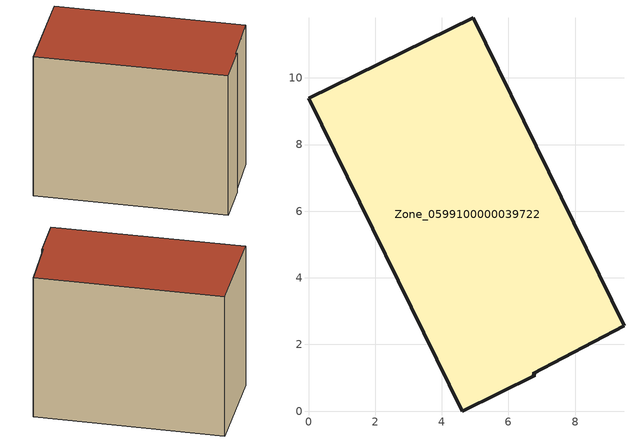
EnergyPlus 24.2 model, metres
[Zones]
Zone_0599100000039722
 floor ground (C_G): 9.47,2.56 6.74,1.12 6.8,1.07 4.61,0 0,9.39 4.94,11.8 z0
 wall outside (C_F): 9.47,2.56 4.94,11.8 0,9.39 4.61,0 6.8,1.07 6.74,1.12 9.47,2.56 z0:8.43
 roof outside (C_R): 6.74,1.12 9.47,2.56 4.94,11.8 0,9.39 4.61,0 6.8,1.07 z8.43
[BUILDING]
Pand.0599100000039722: North Axis=0; Terrain=City; Loads Convergence Tolerance Value=0.04; Temperature Convergence Tolerance Value=0.4; Solar Distribution=FullExterior; Maximum Number of Warmup Days=25; Minimum Number of Warmup Days=1
[Site:Location]
Rotterdam.The.Hague.AP_ZH_NLD Design_Conditions: Latitude=51.96; Longitude=4.45; Time Zone=1; Elevation=-4.5
[SITE:GROUNDTEMPERATURE:BUILDINGSURFACE]
18, 18, 18, 18, 18, 18, 18, 18, 18, 18, 18, 18
[MATERIAL] Thermal Absorptance=0.9; Solar Absorptance=0.7; Visible Absorptance=0.7
Name | Roughness | Thickness | Conductivity | Density | Specific Heat
G.TI.1965-1974 | MediumSmooth | 0.15 | 0.882353 | 540 | 1210
F.TI.1965-1974 | Rough | 0.3 | 0.697674 | 1920 | 840
R.TI.1965-1974 | MediumRough | 0.2 | 0.232558 | 1500 | 1000
[CONSTRUCTION]
C_G: G.TI.1965-1974
C_F: F.TI.1965-1974
C_R: R.TI.1965-1974
[ZONE]
Zone_0599100000039722: Type=1; Multiplier=1; Ceiling Height=Autocalculate; Volume=Autocalculate; Floor Area=autocalculate; Part of Total Floor Area=Yes
[ZONEINFILTRATION:DESIGNFLOWRATE]
Infil_Zone_0599100000039722: Zone or ZoneList or Space or SpaceList=Zone_0599100000039722; Schedule=AlwaysOn; Design Flow Rate Calculation Method=Flow/Area; Flow Rate per Floor Area=0.003; Constant Term Coefficient=1; Temperature Term Coefficient=0; Velocity Term Coefficient=0; Velocity Squared Term Coefficient=0
[HVACTEMPLATE:ZONE:IDEALLOADSAIRSYSTEM]
Zone_0599100000039722: Maximum Heating Supply Air Temperature=50; Minimum Cooling Supply Air Temperature=13; Maximum Heating Supply Air Humidity Ratio=0.0156; Minimum Cooling Supply Air Humidity Ratio=0.0077; Heating Limit=NoLimit; Cooling Limit=NoLimit; Dehumidification Control Type=ConstantSensibleHeatRatio; Cooling Sensible Heat Ratio=0.7; Dehumidification Setpoint=60; Humidification Control Type=None; Humidification Setpoint=30; Outdoor Air Method=None; Outdoor Air Flow Rate per Person=0.00944; Outdoor Air Flow Rate per Zone Floor Area=0; Outdoor Air Flow Rate per Zone=0; Demand Controlled Ventilation Type=None; Outdoor Air Economizer Type=NoEconomizer; Heat Recovery Type=None; Sensible Heat Recovery Effectiveness=0.7; Latent Heat Recovery Effectiveness=0.65
[ZONECONTROL:THERMOSTAT]
ThermostatControl_Zone_0599100000039722: Zone or ZoneList=Zone_0599100000039722; Control Type Schedule=DualSetpointControlType; Control 1=Thermostat_Zone_0599100000039722; Temperature Difference Between Cutout And Setpoint=0
[THERMOSTATSETPOINT:DUALSETPOINT]
Thermostat_Zone_0599100000039722: Heating Setpoint Temperature Schedule=HeatingSetpoint_Zone_0599100000039722; Cooling Setpoint Temperature Schedule=CoolingSetpoint_Zone_0599100000039722
[SCHEDULE:COMPACT]
HeatingSetpoint_Zone_0599100000039722: Through: 12/31, For: AllDays, Until: 24:00, 21
CoolingSetpoint_Zone_0599100000039722: Through: 12/31, For: AllDays, Until: 24:00, 24
DualSetpointControlType: Through: 12/31, For: AllDays, Until: 24:00, 4
AlwaysOn: Through: 12/31, For: AllDays, Until: 24:00, 1
